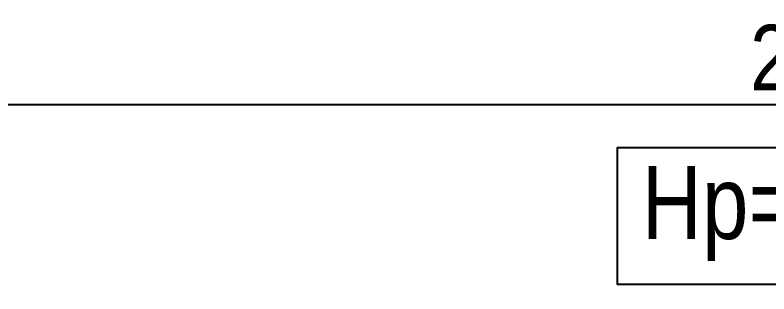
# Model space of a CAD drawing. Header units: metres. Extents: x 493 to 630, y -132 to -15.
# Drawn here: x 533.29 to 534.323, y -91.819 to -91.436 of the extents above; entities that cross this region are included whole.
import ezdxf

# ---------------------------------------------------------------- set-up
doc = ezdxf.new("R2010")
doc.units = ezdxf.units.M
doc.header["$MEASUREMENT"] = 0
doc.header["$PDMODE"] = 3
doc.layers.add('a_cote_50', color=9, linetype='Continuous')
doc.layers.add('a_text', color=7, linetype='Continuous')
doc.styles.get("Standard").update_dxf_attribs({"font": 'ARIALN.TTF'})
doc.dimstyles.new('50 cote', dxfattribs={"dimtxt": 0.09, "dimasz": 0.06, "dimexe": 0, "dimexo": 0, "dimgap": 0.018, "dimtad": 1, "dimdec": 1, "dimlfac": 100, "dimrnd": 0.5, "dimdsep": 46, "dimtxsty": 'Standard', "dimblk": 'OBLIQUE', "dimcen": 0.00045, "dimclrd": 256, "dimclrt": 4, "dimadec": 1, "dimazin": 0, "dimtfac": 1, "dimtdec": 1, "dimtix": 1, "dimtofl": 0, "dimtmove": 0, "dimatfit": 3, "dimldrblk": 'OBLIQUE', "dimfxl": 0, "dimtolj": 1, "dimtzin": 0, "dimarcsym": 0})

# ---------------------------------------------------------------- blocks, each defined once
blk = doc.blocks.new('_Oblique')
at = {"color": 0, "linetype": 'ByBlock', "lineweight": -2}
blk.add_line((-0.5, -0.5), (0.5, 0.5), dxfattribs=at)
blk = doc.blocks.new('*D600')
at = {"layer": 'a_cote_50', "lineweight": -2, "ltscale": 0.3}
blk.add_line((535.6533, -91.5592), (533.1133, -91.5592), dxfattribs=at)
at = {"layer": 'Defpoints', "color": 0, "ltscale": 0.3}
for p in [(533.1133, -91.5592), (535.6533, -92.0396), (533.1133, -92.1196)]:
    blk.add_point(p, dxfattribs=at)
at = {"layer": 'a_cote_50', "lineweight": -2, "ltscale": 0.3, "xscale": 0.06, "yscale": 0.06, "zscale": 0.06, "rotation": 180}
blk.add_blockref('_Oblique', (533.1133, -91.5592), dxfattribs=at)
at = {"layer": 'a_cote_50', "lineweight": -2, "ltscale": 0.3, "xscale": 0.06, "yscale": 0.06, "zscale": 0.06}
blk.add_blockref('_Oblique', (535.6533, -91.5592), dxfattribs=at)
at = {"layer": 'a_cote_50', "color": 4, "ltscale": 0.3, "insert": (534.3833, -91.4952), "char_height": 0.09, "attachment_point": 5}
blk.add_mtext('\\A1;254', dxfattribs=at)

msp = doc.modelspace()

# ---------------------------------------------------------------- linework, layer by layer
at = {"layer": 'a_text'}
msp.add_lwpolyline([(534.6352, -91.6184), (534.1151, -91.6184), (534.1151, -91.8051), (534.6352, -91.8051)], close=True, dxfattribs=at)

# ---------------------------------------------------------------- texts
at = {"layer": 'a_text', "insert": (534.553, -91.7734), "char_height": 0.1, "width": 1.87247, "attachment_point": 9}
msp.add_mtext('\\A1;Hp=220', dxfattribs=at)

# ---------------------------------------------------------------- dimensions: what is measured, and where the dimension line sits
at = {"layer": 'a_cote_50', "ltscale": 0.3}
dim = msp.add_linear_dim(base=(533.1133, -91.5592), p1=(535.6533, -92.0396), p2=(533.1133, -92.1196), dimstyle='50 cote', override={"dimtmove": 1}, dxfattribs=at)
dim.commit()
dim.dimension.update_dxf_attribs({"geometry": '*D600', "text_midpoint": (534.3833, -91.4952)})

doc.saveas('drawing.dxf')
